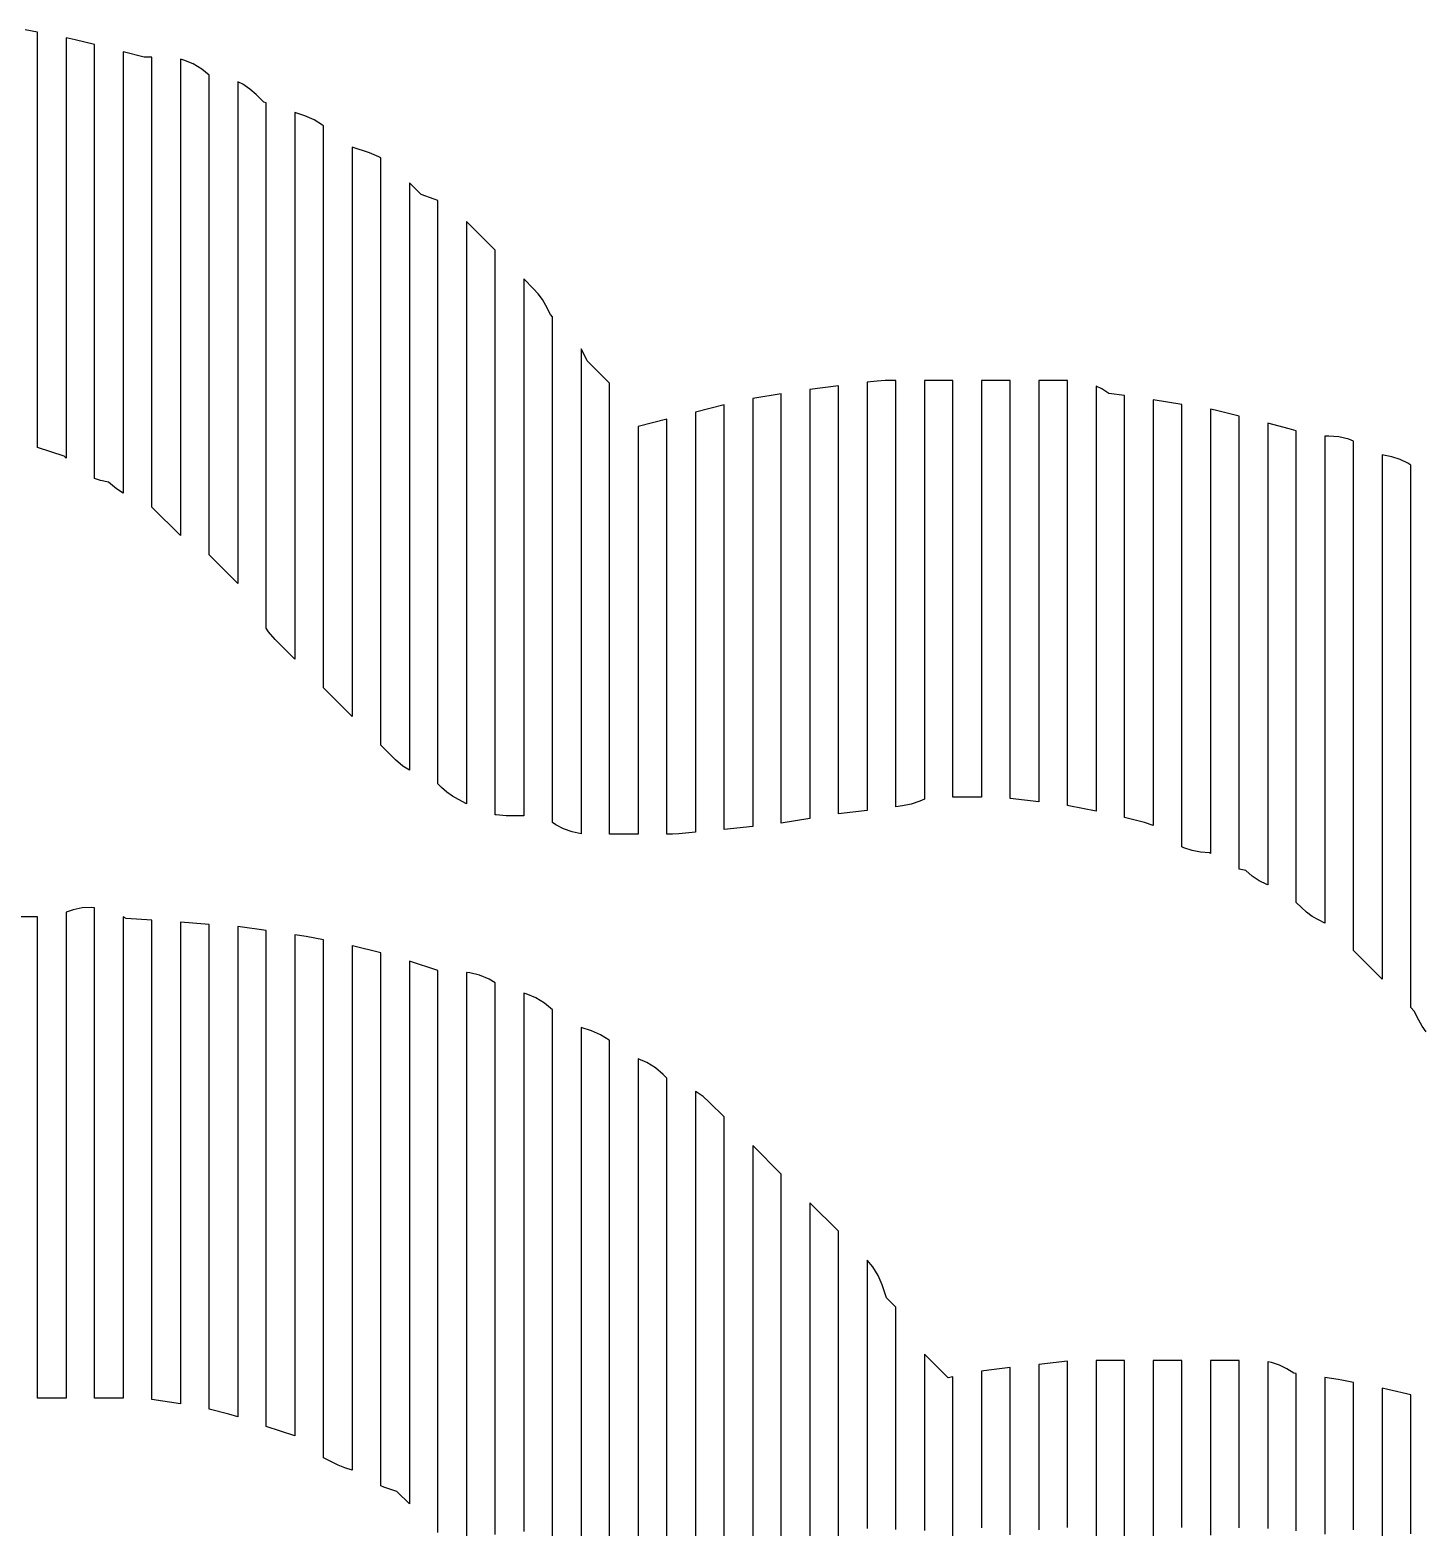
# Model space of a CAD drawing. Extents: x -6 to 1890, y -8 to 898.
# Drawn here: x 1104.5 to 1299.6, y 435.6 to 645 of the extents above; entities that cross this region are included whole.
import ezdxf

# ---------------------------------------------------------------- set-up
doc = ezdxf.new("R2010")
doc.units = 0
doc.layers.add('PECAS_2D', color=3, linetype='Continuous')

msp = doc.modelspace()

# ---------------------------------------------------------------- linework, layer by layer
at = {"layer": 'PECAS_2D'}
for points in [[(1299.742, 504.87), (1299.17, 505.663), (1298.688, 506.51), (1298.056, 507.774), (1297.578, 508.253), (1297.578, 515.966), (1297.578, 517.252), (1297.578, 518.537), (1297.578, 519.823), (1297.578, 521.109), (1297.578, 522.394), (1297.578, 523.68), (1297.578, 524.965), (1297.578, 563.534), (1297.578, 564.819), (1297.578, 566.105), (1297.578, 567.391), (1297.578, 568.676), (1297.578, 569.962), (1297.578, 571.247), (1297.578, 572.533), (1297.578, 573.819), (1297.578, 575.104), (1297.578, 576.39), (1297.578, 577.676), (1297.578, 578.961), (1297.578, 584.104), (1297.171, 584.377), (1296.091, 584.91), (1294.951, 585.296), (1293.78, 585.527), (1293.578, 585.54), (1293.578, 580.397), (1293.578, 579.111), (1293.578, 577.826), (1293.578, 576.54), (1293.578, 575.254), (1293.578, 573.968), (1293.578, 572.683), (1293.578, 571.397), (1293.578, 570.111), (1293.578, 568.825), (1293.578, 567.54), (1293.578, 566.254), (1293.578, 528.967), (1293.578, 527.681), (1293.578, 526.396), (1293.578, 525.11), (1293.578, 523.824), (1293.578, 522.539), (1293.578, 521.253), (1293.578, 519.967), (1293.578, 512.253), (1289.578, 516.253), (1289.578, 524.023), (1289.578, 525.319), (1289.578, 526.614), (1289.578, 527.909), (1289.578, 529.204), (1289.578, 530.499), (1289.578, 531.794), (1289.578, 568.059), (1289.578, 570.649), (1289.578, 571.944), (1289.578, 573.239), (1289.578, 574.534), (1289.578, 575.83), (1289.578, 577.125), (1289.578, 578.42), (1289.578, 579.715), (1289.578, 581.01), (1289.578, 582.305), (1289.578, 587.486), (1288.906, 587.759), (1287.53, 588.082), (1286.146, 588.188), (1285.578, 588.188), (1285.578, 584.333), (1285.578, 583.048), (1285.578, 581.763), (1285.578, 580.477), (1285.578, 579.192), (1285.578, 577.907), (1285.578, 576.622), (1285.578, 575.337), (1285.578, 574.052), (1285.578, 572.767), (1285.578, 571.482), (1285.578, 568.912), (1285.578, 534.215), (1285.578, 532.929), (1285.578, 531.644), (1285.578, 530.359), (1285.578, 529.074), (1285.578, 527.789), (1285.578, 526.504), (1285.578, 520.079), (1284.661, 520.537), (1283.814, 521.019), (1283.021, 521.59), (1282.296, 522.242), (1281.578, 522.96), (1281.578, 529.426), (1281.578, 530.719), (1281.578, 532.012), (1281.578, 533.305), (1281.578, 534.598), (1281.578, 535.891), (1281.578, 569.513), (1281.578, 570.806), (1281.578, 572.099), (1281.578, 573.393), (1281.578, 574.686), (1281.578, 575.979), (1281.578, 577.272), (1281.578, 578.565), (1281.578, 579.858), (1281.578, 581.151), (1281.578, 582.445), (1281.578, 583.738), (1281.578, 585.031), (1281.578, 588.91), (1280.597, 589.209), (1277.578, 589.964), (1277.578, 586.091), (1277.578, 584.8), (1277.578, 583.509), (1277.578, 582.218), (1277.578, 580.927), (1277.578, 579.636), (1277.578, 578.345), (1277.578, 577.054), (1277.578, 575.763), (1277.578, 574.472), (1277.578, 573.181), (1277.578, 571.89), (1277.578, 538.323), (1277.578, 537.032), (1277.578, 535.741), (1277.578, 534.45), (1277.578, 533.159), (1277.578, 531.868), (1277.578, 530.577), (1277.578, 525.413), (1277.449, 525.457), (1276.391, 525.986), (1275.414, 526.644), (1274.531, 527.421), (1273.578, 527.618), (1273.578, 532.789), (1273.578, 534.082), (1273.578, 535.374), (1273.578, 536.667), (1273.578, 537.96), (1273.578, 539.253), (1273.578, 541.838), (1273.578, 572.865), (1273.578, 574.158), (1273.578, 575.45), (1273.578, 576.743), (1273.578, 578.036), (1273.578, 579.329), (1273.578, 580.622), (1273.578, 581.914), (1273.578, 583.207), (1273.578, 584.5), (1273.578, 585.793), (1273.578, 587.085), (1273.578, 590.964), (1270.256, 591.794), (1269.578, 591.935), (1269.578, 588.052), (1269.578, 586.758), (1269.578, 585.464), (1269.578, 584.169), (1269.578, 582.875), (1269.578, 581.581), (1269.578, 580.286), (1269.578, 578.992), (1269.578, 577.698), (1269.578, 576.403), (1269.578, 575.109), (1269.578, 573.815), (1269.578, 541.457), (1269.578, 540.163), (1269.578, 538.868), (1269.578, 537.574), (1269.578, 536.28), (1269.578, 534.985), (1269.578, 533.691), (1269.578, 529.808), (1269.451, 529.917), (1268.171, 529.993), (1267, 530.224), (1265.859, 530.61), (1265.578, 530.749), (1265.578, 535.903), (1265.578, 537.192), (1265.578, 538.481), (1265.578, 539.769), (1265.578, 541.058), (1265.578, 542.347), (1265.578, 575.851), (1265.578, 577.14), (1265.578, 578.428), (1265.578, 579.717), (1265.578, 581.006), (1265.578, 582.294), (1265.578, 583.583), (1265.578, 584.871), (1265.578, 586.16), (1265.578, 587.449), (1265.578, 588.737), (1265.578, 592.603), (1261.578, 593.267), (1261.578, 589.385), (1261.578, 588.091), (1261.578, 586.797), (1261.578, 585.502), (1261.578, 584.208), (1261.578, 582.914), (1261.578, 581.62), (1261.578, 580.326), (1261.578, 579.032), (1261.578, 577.737), (1261.578, 576.443), (1261.578, 544.089), (1261.578, 542.795), (1261.578, 541.501), (1261.578, 540.207), (1261.578, 538.913), (1261.578, 537.619), (1261.578, 533.736), (1260.333, 534.151), (1257.578, 534.84), (1257.578, 538.688), (1257.578, 539.97), (1257.578, 541.253), (1257.578, 542.536), (1257.578, 543.818), (1257.578, 545.101), (1257.578, 575.883), (1257.578, 577.165), (1257.578, 578.448), (1257.578, 579.73), (1257.578, 581.013), (1257.578, 582.296), (1257.578, 583.578), (1257.578, 584.861), (1257.578, 586.143), (1257.578, 587.426), (1257.578, 588.708), (1257.578, 589.991), (1257.578, 593.839), (1255.372, 594.154), (1254.406, 594.779), (1253.578, 595.177), (1253.578, 590.008), (1253.578, 588.716), (1253.578, 587.423), (1253.578, 586.131), (1253.578, 584.839), (1253.578, 583.547), (1253.578, 582.254), (1253.578, 580.962), (1253.578, 579.67), (1253.578, 578.378), (1253.578, 577.085), (1253.578, 546.071), (1253.578, 544.779), (1253.578, 543.487), (1253.578, 542.195), (1253.578, 540.902), (1253.578, 539.61), (1253.578, 535.733), (1249.787, 536.492), (1249.578, 536.518), (1249.578, 540.393), (1249.578, 541.685), (1249.578, 542.977), (1249.578, 544.269), (1249.578, 545.561), (1249.578, 546.853), (1249.578, 577.857), (1249.578, 579.149), (1249.578, 580.441), (1249.578, 581.733), (1249.578, 583.025), (1249.578, 584.317), (1249.578, 585.609), (1249.578, 586.901), (1249.578, 588.192), (1249.578, 589.484), (1249.578, 590.776), (1249.578, 595.944), (1245.578, 595.944), (1245.578, 592.101), (1245.578, 590.82), (1245.578, 589.539), (1245.578, 588.258), (1245.578, 586.977), (1245.578, 585.696), (1245.578, 584.415), (1245.578, 583.134), (1245.578, 581.853), (1245.578, 580.572), (1245.578, 579.291), (1245.578, 578.01), (1245.578, 547.266), (1245.578, 545.985), (1245.578, 544.704), (1245.578, 543.423), (1245.578, 542.142), (1245.578, 540.861), (1245.578, 537.018), (1241.578, 537.518), (1241.578, 540.114), (1241.578, 541.413), (1241.578, 542.711), (1241.578, 544.01), (1241.578, 545.308), (1241.578, 546.606), (1241.578, 547.905), (1241.578, 577.767), (1241.578, 579.065), (1241.578, 580.363), (1241.578, 581.662), (1241.578, 582.96), (1241.578, 584.258), (1241.578, 585.557), (1241.578, 586.855), (1241.578, 588.154), (1241.578, 589.452), (1241.578, 590.75), (1241.578, 592.049), (1241.578, 595.944), (1237.578, 595.944), (1237.578, 592.059), (1237.578, 590.764), (1237.578, 589.469), (1237.578, 588.174), (1237.578, 586.879), (1237.578, 585.584), (1237.578, 584.289), (1237.578, 582.995), (1237.578, 581.7), (1237.578, 580.405), (1237.578, 579.11), (1237.578, 577.815), (1237.578, 548.032), (1237.578, 546.737), (1237.578, 545.442), (1237.578, 544.147), (1237.578, 542.852), (1237.578, 541.557), (1237.578, 537.673), (1233.578, 537.673), (1233.578, 541.557), (1233.578, 542.852), (1233.578, 544.147), (1233.578, 545.442), (1233.578, 546.737), (1233.578, 548.032), (1233.578, 577.815), (1233.578, 579.11), (1233.578, 580.405), (1233.578, 581.7), (1233.578, 582.995), (1233.578, 584.289), (1233.578, 585.584), (1233.578, 586.879), (1233.578, 588.174), (1233.578, 589.469), (1233.578, 590.764), (1233.578, 592.059), (1233.578, 595.944), (1229.578, 595.944), (1229.578, 590.742), (1229.578, 589.441), (1229.578, 588.141), (1229.578, 586.841), (1229.578, 585.54), (1229.578, 584.24), (1229.578, 582.939), (1229.578, 581.639), (1229.578, 580.338), (1229.578, 579.038), (1229.578, 577.737), (1229.578, 547.827), (1229.578, 546.527), (1229.578, 545.226), (1229.578, 543.926), (1229.578, 542.625), (1229.578, 541.325), (1229.578, 537.424), (1228.948, 537.103), (1227.755, 536.692), (1226.522, 536.45), (1225.578, 536.332), (1225.578, 540.22), (1225.578, 541.516), (1225.578, 542.812), (1225.578, 544.108), (1225.578, 545.404), (1225.578, 546.7), (1225.578, 577.801), (1225.578, 579.097), (1225.578, 580.393), (1225.578, 581.689), (1225.578, 582.985), (1225.578, 584.281), (1225.578, 585.576), (1225.578, 586.872), (1225.578, 588.168), (1225.578, 589.464), (1225.578, 590.76), (1225.578, 595.944), (1224.1, 595.944), (1222.972, 595.873), (1221.578, 595.699), (1221.578, 590.493), (1221.578, 589.192), (1221.578, 587.89), (1221.578, 586.589), (1221.578, 585.288), (1221.578, 583.986), (1221.578, 582.685), (1221.578, 581.383), (1221.578, 580.082), (1221.578, 578.78), (1221.578, 577.479), (1221.578, 546.244), (1221.578, 544.943), (1221.578, 543.641), (1221.578, 542.34), (1221.578, 541.038), (1221.578, 535.832), (1217.578, 535.332), (1217.578, 539.237), (1217.578, 540.538), (1217.578, 541.84), (1217.578, 543.141), (1217.578, 544.443), (1217.578, 545.744), (1217.578, 549.648), (1217.578, 576.979), (1217.578, 578.28), (1217.578, 579.582), (1217.578, 580.883), (1217.578, 582.185), (1217.578, 583.486), (1217.578, 584.788), (1217.578, 586.089), (1217.578, 587.39), (1217.578, 588.692), (1217.578, 589.993), (1217.578, 595.199), (1213.578, 594.699), (1213.578, 589.483), (1213.578, 588.179), (1213.578, 586.875), (1213.578, 585.571), (1213.578, 584.267), (1213.578, 582.963), (1213.578, 581.659), (1213.578, 580.355), (1213.578, 579.051), (1213.578, 577.747), (1213.578, 576.443), (1213.578, 545.148), (1213.578, 543.844), (1213.578, 542.54), (1213.578, 541.236), (1213.578, 539.932), (1213.578, 538.628), (1213.578, 534.716), (1209.578, 534.05), (1209.578, 537.965), (1209.578, 539.27), (1209.578, 540.575), (1209.578, 541.88), (1209.578, 543.185), (1209.578, 544.49), (1209.578, 545.795), (1209.578, 577.115), (1209.578, 578.42), (1209.578, 579.725), (1209.578, 581.03), (1209.578, 582.335), (1209.578, 583.64), (1209.578, 584.945), (1209.578, 586.25), (1209.578, 587.555), (1209.578, 588.86), (1209.578, 594.08), (1205.578, 593.413), (1205.578, 588.21), (1205.578, 586.909), (1205.578, 585.608), (1205.578, 584.308), (1205.578, 583.007), (1205.578, 581.706), (1205.578, 580.405), (1205.578, 579.104), (1205.578, 577.804), (1205.578, 576.503), (1205.578, 575.202), (1205.578, 543.984), (1205.578, 542.683), (1205.578, 541.382), (1205.578, 540.081), (1205.578, 538.781), (1205.578, 537.48), (1205.578, 533.578), (1201.578, 533.178), (1201.578, 538.339), (1201.578, 539.629), (1201.578, 540.92), (1201.578, 542.21), (1201.578, 543.5), (1201.578, 544.79), (1201.578, 574.468), (1201.578, 575.758), (1201.578, 577.048), (1201.578, 578.339), (1201.578, 580.919), (1201.578, 582.21), (1201.578, 583.5), (1201.578, 584.79), (1201.578, 586.08), (1201.578, 587.371), (1201.578, 592.532), (1197.578, 591.532), (1197.578, 586.309), (1197.578, 585.004), (1197.578, 583.698), (1197.578, 582.392), (1197.578, 581.087), (1197.578, 579.781), (1197.578, 578.475), (1197.578, 577.17), (1197.578, 575.864), (1197.578, 574.559), (1197.578, 544.529), (1197.578, 543.223), (1197.578, 541.917), (1197.578, 540.612), (1197.578, 539.306), (1197.578, 538), (1197.578, 532.778), (1195.276, 532.547), (1194.37, 532.502), (1193.578, 532.502), (1193.578, 536.371), (1193.578, 537.66), (1193.578, 538.95), (1193.578, 540.24), (1193.578, 541.529), (1193.578, 542.819), (1193.578, 572.478), (1193.578, 573.768), (1193.578, 575.057), (1193.578, 576.347), (1193.578, 577.637), (1193.578, 578.926), (1193.578, 580.216), (1193.578, 581.505), (1193.578, 582.795), (1193.578, 584.084), (1193.578, 585.374), (1193.578, 590.532), (1189.578, 589.532), (1189.578, 584.347), (1189.578, 583.051), (1189.578, 581.755), (1189.578, 580.459), (1189.578, 579.163), (1189.578, 577.867), (1189.578, 576.571), (1189.578, 575.275), (1189.578, 573.978), (1189.578, 572.682), (1189.578, 571.386), (1189.578, 542.871), (1189.578, 541.575), (1189.578, 540.279), (1189.578, 538.983), (1189.578, 537.687), (1189.578, 536.391), (1189.578, 532.502), (1185.578, 532.502), (1185.578, 536.364), (1185.578, 537.651), (1185.578, 538.939), (1185.578, 540.226), (1185.578, 541.513), (1185.578, 542.801), (1185.578, 571.121), (1185.578, 572.408), (1185.578, 573.695), (1185.578, 576.27), (1185.578, 577.557), (1185.578, 578.845), (1185.578, 580.132), (1185.578, 581.419), (1185.578, 582.706), (1185.578, 583.994), (1185.578, 585.281), (1185.578, 586.568), (1185.578, 587.856), (1185.578, 595.579), (1182.46, 598.697), (1181.828, 599.962), (1181.578, 600.401), (1181.578, 595.184), (1181.578, 593.88), (1181.578, 592.576), (1181.578, 591.271), (1181.578, 589.967), (1181.578, 588.663), (1181.578, 587.359), (1181.578, 586.054), (1181.578, 584.75), (1181.578, 583.446), (1181.578, 582.141), (1181.578, 580.837), (1181.578, 579.533), (1181.578, 578.229), (1181.578, 576.924), (1181.578, 544.318), (1181.578, 543.014), (1181.578, 541.71), (1181.578, 540.405), (1181.578, 539.101), (1181.578, 537.797), (1181.578, 532.58), (1180.319, 532.829), (1179.151, 533.238), (1178.055, 533.799), (1177.578, 534.131), (1177.578, 537.989), (1177.578, 539.275), (1177.578, 540.562), (1177.578, 541.848), (1177.578, 543.134), (1177.578, 546.993), (1177.578, 584.293), (1177.578, 586.865), (1177.578, 588.151), (1177.578, 589.438), (1177.578, 590.724), (1177.578, 592.01), (1177.578, 593.296), (1177.578, 594.582), (1177.578, 595.869), (1177.578, 597.155), (1177.578, 599.727), (1177.578, 604.872), (1177.29, 605.16), (1176.658, 606.425), (1176.176, 607.272), (1175.604, 608.065), (1174.953, 608.79), (1173.578, 610.165), (1173.578, 604.987), (1173.578, 603.692), (1173.578, 602.398), (1173.578, 601.104), (1173.578, 599.809), (1173.578, 598.515), (1173.578, 597.22), (1173.578, 595.926), (1173.578, 594.631), (1173.578, 593.337), (1173.578, 592.043), (1173.578, 589.454), (1173.578, 545.443), (1173.578, 544.149), (1173.578, 542.854), (1173.578, 541.56), (1173.578, 540.265), (1173.578, 538.971), (1173.578, 535.088), (1171.104, 535.088), (1169.705, 535.196), (1169.578, 535.226), (1169.578, 540.402), (1169.578, 541.696), (1169.578, 542.99), (1169.578, 544.284), (1169.578, 545.578), (1169.578, 546.872), (1169.578, 548.166), (1169.578, 594.753), (1169.578, 596.047), (1169.578, 597.342), (1169.578, 598.636), (1169.578, 599.93), (1169.578, 601.224), (1169.578, 602.518), (1169.578, 603.812), (1169.578, 605.106), (1169.578, 606.4), (1169.578, 607.694), (1169.578, 608.988), (1169.578, 614.165), (1165.578, 618.165), (1165.578, 612.997), (1165.578, 611.705), (1165.578, 610.413), (1165.578, 609.121), (1165.578, 607.83), (1165.578, 606.538), (1165.578, 605.246), (1165.578, 603.954), (1165.578, 602.662), (1165.578, 601.37), (1165.578, 600.078), (1165.578, 598.786), (1165.578, 549.695), (1165.578, 548.403), (1165.578, 547.111), (1165.578, 545.819), (1165.578, 544.527), (1165.578, 543.236), (1165.578, 541.944), (1165.578, 536.776), (1164.449, 537.341), (1163.602, 537.823), (1162.809, 538.394), (1162.084, 539.045), (1161.578, 539.551), (1161.578, 544.729), (1161.578, 546.024), (1161.578, 547.318), (1161.578, 548.613), (1161.578, 549.908), (1161.578, 551.202), (1161.578, 552.497), (1161.578, 602.985), (1161.578, 604.279), (1161.578, 605.574), (1161.578, 606.868), (1161.578, 608.163), (1161.578, 609.457), (1161.578, 610.752), (1161.578, 612.047), (1161.578, 613.341), (1161.578, 614.636), (1161.578, 615.93), (1161.578, 621.108), (1161.055, 621.329), (1159.215, 621.942), (1157.578, 623.579), (1157.578, 619.669), (1157.578, 618.365), (1157.578, 617.062), (1157.578, 615.758), (1157.578, 614.455), (1157.578, 613.151), (1157.578, 611.848), (1157.578, 610.544), (1157.578, 609.241), (1157.578, 607.938), (1157.578, 605.331), (1157.578, 555.798), (1157.578, 554.494), (1157.578, 553.191), (1157.578, 551.887), (1157.578, 550.584), (1157.578, 549.28), (1157.578, 547.977), (1157.578, 546.673), (1157.578, 541.46), (1156.685, 542.011), (1155.62, 542.923), (1153.578, 544.966), (1153.578, 550.179), (1153.578, 551.482), (1153.578, 552.786), (1153.578, 554.089), (1153.578, 555.392), (1153.578, 556.696), (1153.578, 557.999), (1153.578, 559.302), (1153.578, 607.525), (1153.578, 608.828), (1153.578, 610.132), (1153.578, 611.435), (1153.578, 612.738), (1153.578, 614.042), (1153.578, 615.345), (1153.578, 616.648), (1153.578, 617.952), (1153.578, 619.255), (1153.578, 620.558), (1153.578, 621.862), (1153.578, 627.075), (1153.299, 627.247), (1152.007, 627.792), (1149.578, 628.602), (1149.578, 624.748), (1149.578, 623.464), (1149.578, 622.179), (1149.578, 620.895), (1149.578, 619.61), (1149.578, 618.326), (1149.578, 617.042), (1149.578, 615.757), (1149.578, 614.473), (1149.578, 613.188), (1149.578, 611.904), (1149.578, 564.379), (1149.578, 563.095), (1149.578, 561.81), (1149.578, 560.526), (1149.578, 559.241), (1149.578, 557.957), (1149.578, 556.673), (1149.578, 555.388), (1149.578, 548.966), (1145.578, 552.966), (1145.578, 560.697), (1145.578, 561.986), (1145.578, 563.274), (1145.578, 564.563), (1145.578, 565.851), (1145.578, 567.14), (1145.578, 568.428), (1145.578, 569.717), (1145.578, 613.527), (1145.578, 614.816), (1145.578, 616.105), (1145.578, 617.393), (1145.578, 618.682), (1145.578, 619.97), (1145.578, 621.259), (1145.578, 622.547), (1145.578, 623.836), (1145.578, 626.413), (1145.578, 631.567), (1145.451, 631.676), (1144.251, 632.418), (1142.958, 632.962), (1141.578, 633.423), (1141.578, 629.535), (1141.578, 628.239), (1141.578, 625.647), (1141.578, 624.351), (1141.578, 623.056), (1141.578, 621.76), (1141.578, 620.464), (1141.578, 619.168), (1141.578, 617.872), (1141.578, 616.576), (1141.578, 615.28), (1141.578, 573.812), (1141.578, 572.516), (1141.578, 571.221), (1141.578, 569.925), (1141.578, 568.629), (1141.578, 567.333), (1141.578, 566.037), (1141.578, 564.741), (1141.578, 556.966), (1138.817, 559.727), (1137.904, 560.792), (1137.578, 561.32), (1137.578, 569.05), (1137.578, 570.339), (1137.578, 571.627), (1137.578, 572.915), (1137.578, 574.204), (1137.578, 575.492), (1137.578, 576.781), (1137.578, 578.069), (1137.578, 580.646), (1137.578, 618.007), (1137.578, 619.296), (1137.578, 620.584), (1137.578, 621.872), (1137.578, 623.161), (1137.578, 624.449), (1137.578, 625.737), (1137.578, 627.026), (1137.578, 628.314), (1137.578, 629.603), (1137.578, 630.891), (1137.578, 634.756), (1137.241, 634.868), (1136.175, 635.934), (1135.293, 636.709), (1134.302, 637.374), (1133.578, 637.731), (1133.578, 632.533), (1133.578, 631.233), (1133.578, 629.934), (1133.578, 628.634), (1133.578, 627.334), (1133.578, 626.035), (1133.578, 624.735), (1133.578, 623.435), (1133.578, 622.136), (1133.578, 620.836), (1133.578, 583.147), (1133.578, 581.847), (1133.578, 580.547), (1133.578, 579.248), (1133.578, 577.948), (1133.578, 576.648), (1133.578, 575.349), (1133.578, 574.049), (1133.578, 567.551), (1129.578, 571.551), (1129.578, 578.002), (1129.578, 579.293), (1129.578, 580.583), (1129.578, 581.873), (1129.578, 583.163), (1129.578, 584.453), (1129.578, 585.744), (1129.578, 621.871), (1129.578, 623.161), (1129.578, 624.451), (1129.578, 625.741), (1129.578, 627.031), (1129.578, 628.322), (1129.578, 629.612), (1129.578, 630.902), (1129.578, 633.483), (1129.578, 634.773), (1129.578, 638.644), (1128.565, 639.49), (1127.355, 640.22), (1126.037, 640.756), (1125.578, 640.864), (1125.578, 635.64), (1125.578, 634.334), (1125.578, 633.028), (1125.578, 631.722), (1125.578, 630.416), (1125.578, 629.11), (1125.578, 627.804), (1125.578, 626.498), (1125.578, 625.192), (1125.578, 623.886), (1125.578, 622.58), (1125.578, 588.624), (1125.578, 587.318), (1125.578, 586.012), (1125.578, 584.706), (1125.578, 583.4), (1125.578, 582.094), (1125.578, 580.788), (1125.578, 574.258), (1121.578, 578.258), (1121.578, 583.395), (1121.578, 584.68), (1121.578, 585.964), (1121.578, 587.248), (1121.578, 588.532), (1121.578, 589.816), (1121.578, 591.101), (1121.578, 624.49), (1121.578, 625.774), (1121.578, 627.059), (1121.578, 628.343), (1121.578, 629.627), (1121.578, 630.911), (1121.578, 632.195), (1121.578, 633.48), (1121.578, 636.048), (1121.578, 637.332), (1121.578, 641.185), (1120.519, 641.185), (1117.578, 641.92), (1117.578, 638.062), (1117.578, 636.776), (1117.578, 634.205), (1117.578, 632.919), (1117.578, 631.633), (1117.578, 630.347), (1117.578, 629.061), (1117.578, 627.775), (1117.578, 626.489), (1117.578, 625.203), (1117.578, 593.054), (1117.578, 591.768), (1117.578, 590.482), (1117.578, 589.196), (1117.578, 587.91), (1117.578, 586.624), (1117.578, 585.338), (1117.578, 580.194), (1116.615, 580.789), (1115.54, 581.711), (1114.401, 581.947), (1113.578, 582.232), (1113.578, 587.397), (1113.578, 588.688), (1113.578, 589.979), (1113.578, 591.271), (1113.578, 592.562), (1113.578, 593.853), (1113.578, 595.144), (1113.578, 627.425), (1113.578, 628.717), (1113.578, 630.008), (1113.578, 631.299), (1113.578, 632.59), (1113.578, 633.882), (1113.578, 635.173), (1113.578, 636.464), (1113.578, 637.755), (1113.578, 639.047), (1113.578, 642.92), (1110.843, 643.594), (1109.578, 643.846), (1109.578, 639.929), (1109.578, 638.624), (1109.578, 637.318), (1109.578, 636.012), (1109.578, 634.706), (1109.578, 633.401), (1109.578, 632.095), (1109.578, 630.789), (1109.578, 629.483), (1109.578, 628.178), (1109.578, 595.534), (1109.578, 594.228), (1109.578, 592.922), (1109.578, 591.617), (1109.578, 590.311), (1109.578, 589.005), (1109.578, 585.088), (1109.313, 585.353), (1105.578, 586.598), (1105.578, 590.468), (1105.578, 591.758), (1105.578, 593.048), (1105.578, 594.338), (1105.578, 595.628), (1105.578, 596.918), (1105.578, 627.877), (1105.578, 629.167), (1105.578, 630.457), (1105.578, 631.747), (1105.578, 633.037), (1105.578, 634.327), (1105.578, 635.617), (1105.578, 636.907), (1105.578, 639.487), (1105.578, 640.777), (1105.578, 644.646), (1103.882, 644.971)], [(1161.578, 434.85), (1161.578, 441.291), (1161.578, 442.58), (1161.578, 443.868), (1161.578, 445.156), (1161.578, 446.445), (1161.578, 447.733), (1161.578, 449.021), (1161.578, 450.309), (1161.578, 486.382), (1161.578, 487.671), (1161.578, 488.959), (1161.578, 490.247), (1161.578, 491.536), (1161.578, 492.824), (1161.578, 494.112), (1161.578, 495.401), (1161.578, 496.689), (1161.578, 497.977), (1161.578, 499.266), (1161.578, 500.554), (1161.578, 503.13), (1161.578, 504.419), (1161.578, 505.707), (1161.578, 506.995), (1161.578, 508.284), (1161.578, 509.572), (1161.578, 513.437), (1157.578, 514.77), (1157.578, 510.91), (1157.578, 509.623), (1157.578, 508.336), (1157.578, 507.05), (1157.578, 504.476), (1157.578, 503.189), (1157.578, 501.902), (1157.578, 500.616), (1157.578, 499.329), (1157.578, 498.042), (1157.578, 496.755), (1157.578, 495.469), (1157.578, 494.182), (1157.578, 492.895), (1157.578, 491.608), (1157.578, 490.321), (1157.578, 489.035), (1157.578, 451.718), (1157.578, 450.431), (1157.578, 449.144), (1157.578, 447.857), (1157.578, 446.57), (1157.578, 445.284), (1157.578, 443.997), (1157.578, 438.85), (1155.847, 440.581), (1154.007, 441.194), (1153.578, 441.375), (1153.578, 446.517), (1153.578, 447.803), (1153.578, 449.088), (1153.578, 450.374), (1153.578, 451.66), (1153.578, 452.945), (1153.578, 490.227), (1153.578, 491.513), (1153.578, 492.798), (1153.578, 494.084), (1153.578, 497.941), (1153.578, 499.226), (1153.578, 500.512), (1153.578, 501.798), (1153.578, 503.083), (1153.578, 504.369), (1153.578, 505.654), (1153.578, 506.94), (1153.578, 508.226), (1153.578, 509.511), (1153.578, 510.797), (1153.578, 512.082), (1153.578, 515.939), (1149.621, 516.918), (1149.578, 516.926), (1149.578, 513.066), (1149.578, 511.779), (1149.578, 510.492), (1149.578, 509.205), (1149.578, 507.918), (1149.578, 506.631), (1149.578, 505.344), (1149.578, 504.057), (1149.578, 502.77), (1149.578, 501.483), (1149.578, 500.196), (1149.578, 498.909), (1149.578, 497.622), (1149.578, 496.336), (1149.578, 495.049), (1149.578, 493.762), (1149.578, 492.475), (1149.578, 491.188), (1149.578, 489.901), (1149.578, 456.441), (1149.578, 455.154), (1149.578, 453.867), (1149.578, 452.58), (1149.578, 451.293), (1149.578, 450.006), (1149.578, 448.719), (1149.578, 443.571), (1148.543, 443.883), (1147.645, 444.273), (1145.578, 445.306), (1145.578, 450.479), (1145.578, 451.772), (1145.578, 453.066), (1145.578, 454.359), (1145.578, 455.652), (1145.578, 456.945), (1145.578, 490.569), (1145.578, 491.862), (1145.578, 493.155), (1145.578, 494.448), (1145.578, 495.742), (1145.578, 497.035), (1145.578, 498.328), (1145.578, 499.621), (1145.578, 500.915), (1145.578, 502.208), (1145.578, 503.501), (1145.578, 504.794), (1145.578, 506.087), (1145.578, 507.381), (1145.578, 508.674), (1145.578, 509.967), (1145.578, 511.26), (1145.578, 512.553), (1145.578, 513.847), (1145.578, 517.726), (1143.158, 518.21), (1141.578, 518.45), (1141.578, 514.556), (1141.578, 513.258), (1141.578, 511.96), (1141.578, 510.662), (1141.578, 509.364), (1141.578, 508.065), (1141.578, 506.767), (1141.578, 505.469), (1141.578, 504.171), (1141.578, 502.873), (1141.578, 501.575), (1141.578, 500.277), (1141.578, 498.979), (1141.578, 497.681), (1141.578, 496.383), (1141.578, 495.085), (1141.578, 493.786), (1141.578, 492.488), (1141.578, 458.738), (1141.578, 457.44), (1141.578, 456.142), (1141.578, 454.844), (1141.578, 453.545), (1141.578, 452.247), (1141.578, 448.353), (1137.578, 449.686), (1137.578, 453.538), (1137.578, 454.822), (1137.578, 456.106), (1137.578, 457.39), (1137.578, 458.674), (1137.578, 459.958), (1137.578, 493.342), (1137.578, 494.626), (1137.578, 495.91), (1137.578, 497.194), (1137.578, 498.478), (1137.578, 499.762), (1137.578, 501.046), (1137.578, 502.33), (1137.578, 503.614), (1137.578, 504.898), (1137.578, 506.182), (1137.578, 507.466), (1137.578, 508.75), (1137.578, 510.034), (1137.578, 511.318), (1137.578, 512.602), (1137.578, 513.886), (1137.578, 515.17), (1137.578, 519.022), (1133.578, 519.592), (1133.578, 515.71), (1133.578, 514.417), (1133.578, 513.123), (1133.578, 511.829), (1133.578, 510.535), (1133.578, 509.241), (1133.578, 507.948), (1133.578, 506.654), (1133.578, 505.36), (1133.578, 504.066), (1133.578, 502.772), (1133.578, 501.478), (1133.578, 500.185), (1133.578, 498.891), (1133.578, 497.597), (1133.578, 496.303), (1133.578, 495.009), (1133.578, 493.716), (1133.578, 461.37), (1133.578, 460.076), (1133.578, 458.783), (1133.578, 457.489), (1133.578, 456.195), (1133.578, 454.901), (1133.578, 451.02), (1132.364, 451.424), (1129.578, 452.121), (1129.578, 454.728), (1129.578, 456.031), (1129.578, 457.335), (1129.578, 458.638), (1129.578, 459.941), (1129.578, 461.245), (1129.578, 462.548), (1129.578, 495.134), (1129.578, 496.437), (1129.578, 497.741), (1129.578, 499.044), (1129.578, 500.348), (1129.578, 501.651), (1129.578, 502.955), (1129.578, 504.258), (1129.578, 505.561), (1129.578, 506.865), (1129.578, 508.168), (1129.578, 509.472), (1129.578, 510.775), (1129.578, 512.078), (1129.578, 513.382), (1129.578, 514.685), (1129.578, 515.989), (1129.578, 519.899), (1125.578, 520.185), (1125.578, 516.301), (1125.578, 515.006), (1125.578, 513.711), (1125.578, 512.417), (1125.578, 511.122), (1125.578, 509.828), (1125.578, 508.533), (1125.578, 507.238), (1125.578, 505.944), (1125.578, 504.649), (1125.578, 503.354), (1125.578, 502.06), (1125.578, 500.765), (1125.578, 499.47), (1125.578, 498.176), (1125.578, 496.881), (1125.578, 495.586), (1125.578, 461.925), (1125.578, 460.631), (1125.578, 459.336), (1125.578, 458.041), (1125.578, 456.747), (1125.578, 452.863), (1121.578, 453.434), (1121.578, 456.012), (1121.578, 457.302), (1121.578, 458.591), (1121.578, 459.88), (1121.578, 461.169), (1121.578, 463.747), (1121.578, 494.687), (1121.578, 495.976), (1121.578, 497.266), (1121.578, 498.555), (1121.578, 499.844), (1121.578, 501.133), (1121.578, 502.422), (1121.578, 503.711), (1121.578, 505.001), (1121.578, 506.29), (1121.578, 507.579), (1121.578, 508.868), (1121.578, 510.157), (1121.578, 511.446), (1121.578, 512.736), (1121.578, 514.025), (1121.578, 515.314), (1121.578, 516.603), (1121.578, 520.47), (1117.999, 520.726), (1117.578, 520.969), (1117.578, 515.79), (1117.578, 513.201), (1117.578, 511.907), (1117.578, 510.612), (1117.578, 509.318), (1117.578, 508.023), (1117.578, 506.729), (1117.578, 505.434), (1117.578, 504.14), (1117.578, 502.845), (1117.578, 501.551), (1117.578, 500.256), (1117.578, 498.962), (1117.578, 497.667), (1117.578, 496.372), (1117.578, 464.009), (1117.578, 462.715), (1117.578, 461.42), (1117.578, 460.126), (1117.578, 458.831), (1117.578, 457.537), (1117.578, 453.653), (1113.578, 453.653), (1113.578, 457.534), (1113.578, 458.828), (1113.578, 460.122), (1113.578, 461.416), (1113.578, 462.709), (1113.578, 464.003), (1113.578, 495.053), (1113.578, 496.347), (1113.578, 497.64), (1113.578, 498.934), (1113.578, 500.228), (1113.578, 501.522), (1113.578, 502.815), (1113.578, 504.109), (1113.578, 505.403), (1113.578, 506.697), (1113.578, 507.99), (1113.578, 509.284), (1113.578, 510.578), (1113.578, 511.872), (1113.578, 513.165), (1113.578, 514.459), (1113.578, 515.753), (1113.578, 522.222), (1113.166, 522.262), (1111.851, 522.2), (1110.571, 521.952), (1109.578, 521.609), (1109.578, 516.48), (1109.578, 515.198), (1109.578, 513.916), (1109.578, 512.633), (1109.578, 511.351), (1109.578, 510.069), (1109.578, 508.787), (1109.578, 507.505), (1109.578, 506.222), (1109.578, 504.94), (1109.578, 503.658), (1109.578, 502.376), (1109.578, 501.094), (1109.578, 499.812), (1109.578, 498.529), (1109.578, 497.247), (1109.578, 495.965), (1109.578, 494.683), (1109.578, 463.91), (1109.578, 462.628), (1109.578, 461.346), (1109.578, 460.064), (1109.578, 458.782), (1109.578, 457.5), (1109.578, 453.653), (1105.578, 453.653), (1105.578, 457.537), (1105.578, 458.831), (1105.578, 460.126), (1105.578, 461.421), (1105.578, 462.715), (1105.578, 464.01), (1105.578, 495.08), (1105.578, 496.375), (1105.578, 497.669), (1105.578, 498.964), (1105.578, 500.259), (1105.578, 501.553), (1105.578, 502.848), (1105.578, 504.142), (1105.578, 505.437), (1105.578, 506.732), (1105.578, 508.026), (1105.578, 509.321), (1105.578, 510.615), (1105.578, 511.91), (1105.578, 513.205), (1105.578, 514.499), (1105.578, 515.794), (1105.578, 520.972), (1102.595, 520.972)], [(1169.578, 434.566), (1169.578, 435.852), (1169.578, 437.139), (1169.578, 438.425), (1169.578, 440.997), (1169.578, 447.428), (1169.578, 483.439), (1169.578, 484.725), (1169.578, 486.011), (1169.578, 487.297), (1169.578, 488.583), (1169.578, 491.156), (1169.578, 492.442), (1169.578, 493.728), (1169.578, 495.014), (1169.578, 496.3), (1169.578, 497.586), (1169.578, 498.872), (1169.578, 500.159), (1169.578, 501.445), (1169.578, 502.731), (1169.578, 504.017), (1169.578, 505.303), (1169.578, 506.589), (1169.578, 511.734), (1168.718, 512.252), (1167.401, 512.788), (1166.025, 513.111), (1165.578, 513.145), (1165.578, 508.001), (1165.578, 506.716), (1165.578, 505.43), (1165.578, 504.144), (1165.578, 502.858), (1165.578, 501.572), (1165.578, 500.286), (1165.578, 499), (1165.578, 497.715), (1165.578, 496.429), (1165.578, 495.143), (1165.578, 493.857), (1165.578, 492.571), (1165.578, 491.285), (1165.578, 489.999), (1165.578, 488.713), (1165.578, 487.428), (1165.578, 486.142), (1165.578, 484.856), (1165.578, 447.566), (1165.578, 444.994), (1165.578, 443.708), (1165.578, 442.422), (1165.578, 441.137), (1165.578, 439.851), (1165.578, 438.565), (1165.578, 437.279), (1165.578, 430.85)], [(1177.578, 433.362), (1177.578, 478.357), (1177.578, 479.643), (1177.578, 480.929), (1177.578, 482.214), (1177.578, 483.5), (1177.578, 486.071), (1177.578, 487.357), (1177.578, 489.928), (1177.578, 491.213), (1177.578, 492.499), (1177.578, 493.785), (1177.578, 495.07), (1177.578, 496.356), (1177.578, 497.641), (1177.578, 498.927), (1177.578, 500.213), (1177.578, 501.498), (1177.578, 502.784), (1177.578, 507.926), (1176.467, 508.883), (1175.243, 509.635), (1173.907, 510.189), (1173.578, 510.267), (1173.578, 505.077), (1173.578, 503.78), (1173.578, 502.482), (1173.578, 501.185), (1173.578, 499.887), (1173.578, 498.59), (1173.578, 497.292), (1173.578, 495.995), (1173.578, 494.697), (1173.578, 493.399), (1173.578, 492.102), (1173.578, 490.804), (1173.578, 489.507), (1173.578, 488.209), (1173.578, 486.912), (1173.578, 485.614), (1173.578, 484.317), (1173.578, 483.019), (1173.578, 481.722), (1173.578, 480.424), (1173.578, 437.606), (1173.578, 436.309), (1173.578, 435.011)], [(1185.578, 422.439), (1185.578, 472.718), (1185.578, 474.007), (1185.578, 475.297), (1185.578, 476.586), (1185.578, 477.875), (1185.578, 479.164), (1185.578, 481.743), (1185.578, 483.032), (1185.578, 484.321), (1185.578, 485.61), (1185.578, 486.9), (1185.578, 488.189), (1185.578, 489.478), (1185.578, 490.767), (1185.578, 492.056), (1185.578, 493.346), (1185.578, 494.635), (1185.578, 495.924), (1185.578, 497.213), (1185.578, 498.503), (1185.578, 503.659), (1185.521, 503.708), (1184.322, 504.449), (1183.029, 504.994), (1181.578, 505.478), (1181.578, 500.299), (1181.578, 499.005), (1181.578, 497.71), (1181.578, 496.416), (1181.578, 495.121), (1181.578, 493.827), (1181.578, 491.237), (1181.578, 489.943), (1181.578, 488.648), (1181.578, 487.354), (1181.578, 486.059), (1181.578, 483.47), (1181.578, 482.175), (1181.578, 480.881), (1181.578, 479.586), (1181.578, 478.292), (1181.578, 476.997), (1181.578, 475.703), (1181.578, 429.098)], [(1193.578, 411.882), (1193.578, 466.11), (1193.578, 467.402), (1193.578, 468.693), (1193.578, 469.984), (1193.578, 471.275), (1193.578, 472.566), (1193.578, 473.857), (1193.578, 476.44), (1193.578, 479.022), (1193.578, 480.313), (1193.578, 481.604), (1193.578, 482.895), (1193.578, 484.187), (1193.578, 485.478), (1193.578, 486.769), (1193.578, 488.06), (1193.578, 489.351), (1193.578, 490.642), (1193.578, 491.934), (1193.578, 493.225), (1193.578, 498.389), (1193.049, 498.918), (1191.984, 499.83), (1190.785, 500.572), (1189.578, 501.08), (1189.578, 495.916), (1189.578, 494.625), (1189.578, 493.335), (1189.578, 492.044), (1189.578, 490.753), (1189.578, 489.462), (1189.578, 488.171), (1189.578, 486.88), (1189.578, 485.589), (1189.578, 484.298), (1189.578, 483.007), (1189.578, 481.716), (1189.578, 480.425), (1189.578, 479.134), (1189.578, 476.553), (1189.578, 475.262), (1189.578, 473.971), (1189.578, 472.68), (1189.578, 471.389), (1189.578, 470.098), (1189.578, 417.17)], [(1201.578, 405.085), (1201.578, 459.37), (1201.578, 460.662), (1201.578, 461.955), (1201.578, 463.247), (1201.578, 464.54), (1201.578, 467.125), (1201.578, 469.71), (1201.578, 471.002), (1201.578, 472.295), (1201.578, 473.587), (1201.578, 474.88), (1201.578, 476.172), (1201.578, 477.465), (1201.578, 478.757), (1201.578, 480.05), (1201.578, 481.342), (1201.578, 482.635), (1201.578, 483.927), (1201.578, 485.22), (1201.578, 486.512), (1201.578, 492.975), (1199.513, 495.04), (1198.639, 495.808), (1197.662, 496.466), (1197.578, 496.508), (1197.578, 490.072), (1197.578, 488.785), (1197.578, 487.498), (1197.578, 486.211), (1197.578, 484.923), (1197.578, 483.636), (1197.578, 482.349), (1197.578, 481.062), (1197.578, 479.775), (1197.578, 478.487), (1197.578, 477.2), (1197.578, 475.913), (1197.578, 474.626), (1197.578, 473.339), (1197.578, 470.764), (1197.578, 469.477), (1197.578, 468.19), (1197.578, 466.903), (1197.578, 465.615), (1197.578, 464.328), (1197.578, 463.041), (1197.578, 408.978)], [(1209.578, 407.559), (1209.578, 450.138), (1209.578, 451.428), (1209.578, 452.718), (1209.578, 454.008), (1209.578, 455.299), (1209.578, 456.589), (1209.578, 457.879), (1209.578, 460.46), (1209.578, 461.75), (1209.578, 464.33), (1209.578, 465.621), (1209.578, 466.911), (1209.578, 468.201), (1209.578, 469.491), (1209.578, 470.782), (1209.578, 472.072), (1209.578, 473.362), (1209.578, 474.652), (1209.578, 475.943), (1209.578, 477.233), (1209.578, 478.523), (1209.578, 484.975), (1205.578, 488.975), (1205.578, 482.517), (1205.578, 481.226), (1205.578, 479.935), (1205.578, 478.643), (1205.578, 477.352), (1205.578, 476.06), (1205.578, 474.769), (1205.578, 473.478), (1205.578, 472.186), (1205.578, 470.895), (1205.578, 469.603), (1205.578, 468.312), (1205.578, 467.021), (1205.578, 465.729), (1205.578, 464.438), (1205.578, 463.146), (1205.578, 460.564), (1205.578, 459.272), (1205.578, 457.981), (1205.578, 456.689), (1205.578, 455.398), (1205.578, 403.742)], [(1217.578, 400.768), (1217.578, 438.226), (1217.578, 439.517), (1217.578, 440.809), (1217.578, 442.1), (1217.578, 443.392), (1217.578, 444.684), (1217.578, 447.267), (1217.578, 449.85), (1217.578, 451.142), (1217.578, 453.725), (1217.578, 455.017), (1217.578, 457.6), (1217.578, 458.892), (1217.578, 460.183), (1217.578, 461.475), (1217.578, 462.767), (1217.578, 464.058), (1217.578, 465.35), (1217.578, 466.641), (1217.578, 467.933), (1217.578, 469.225), (1217.578, 476.975), (1213.578, 480.975), (1213.578, 474.47), (1213.578, 473.169), (1213.578, 471.868), (1213.578, 470.567), (1213.578, 469.267), (1213.578, 467.966), (1213.578, 466.665), (1213.578, 465.364), (1213.578, 464.063), (1213.578, 462.762), (1213.578, 461.461), (1213.578, 460.16), (1213.578, 457.559), (1213.578, 456.258), (1213.578, 453.656), (1213.578, 452.355), (1213.578, 451.054), (1213.578, 449.753), (1213.578, 448.452), (1213.578, 447.152), (1213.578, 445.851), (1213.578, 444.55), (1213.578, 400.32)], [(1225.578, 435.28), (1225.578, 436.576), (1225.578, 443.057), (1225.578, 445.65), (1225.578, 448.242), (1225.578, 449.538), (1225.578, 450.835), (1225.578, 452.131), (1225.578, 453.427), (1225.578, 454.723), (1225.578, 456.019), (1225.578, 457.316), (1225.578, 466.389), (1224.299, 467.669), (1223.685, 469.509), (1223.141, 470.801), (1222.399, 472.001), (1221.578, 472.959), (1221.578, 463.901), (1221.578, 462.607), (1221.578, 461.314), (1221.578, 460.02), (1221.578, 458.726), (1221.578, 457.432), (1221.578, 456.138), (1221.578, 454.844), (1221.578, 453.55), (1221.578, 452.256), (1221.578, 450.962), (1221.578, 449.668), (1221.578, 447.08), (1221.578, 444.492), (1221.578, 443.198), (1221.578, 440.61), (1221.578, 438.022), (1221.578, 436.728), (1221.578, 435.434)], [(1233.578, 433.356), (1233.578, 435.94), (1233.578, 437.232), (1233.578, 438.523), (1233.578, 439.815), (1233.578, 441.107), (1233.578, 442.399), (1233.578, 443.69), (1233.578, 444.982), (1233.578, 446.274), (1233.578, 447.566), (1233.578, 448.857), (1233.578, 450.149), (1233.578, 456.608), (1232.908, 456.474), (1229.578, 459.804), (1229.578, 450.714), (1229.578, 449.415), (1229.578, 448.117), (1229.578, 446.818), (1229.578, 445.519), (1229.578, 444.221), (1229.578, 437.728), (1229.578, 435.13)], [(1249.578, 435.539), (1249.578, 438.124), (1249.578, 439.416), (1249.578, 442), (1249.578, 443.292), (1249.578, 444.584), (1249.578, 445.876), (1249.578, 447.169), (1249.578, 448.461), (1249.578, 449.753), (1249.578, 451.045), (1249.578, 452.337), (1249.578, 453.629), (1249.578, 458.798), (1245.578, 458.353), (1245.578, 451.934), (1245.578, 450.65), (1245.578, 449.366), (1245.578, 448.082), (1245.578, 446.798), (1245.578, 445.514), (1245.578, 444.23), (1245.578, 442.946), (1245.578, 441.662), (1245.578, 440.378), (1245.578, 439.095), (1245.578, 436.527), (1245.578, 435.243)], [(1257.578, 434.331), (1257.578, 435.625), (1257.578, 436.92), (1257.578, 439.509), (1257.578, 442.098), (1257.578, 443.393), (1257.578, 444.687), (1257.578, 445.982), (1257.578, 447.276), (1257.578, 448.571), (1257.578, 449.865), (1257.578, 451.16), (1257.578, 452.454), (1257.578, 453.749), (1257.578, 458.927), (1253.578, 458.927), (1253.578, 453.749), (1253.578, 452.454), (1253.578, 451.16), (1253.578, 449.865), (1253.578, 448.571), (1253.578, 447.276), (1253.578, 445.982), (1253.578, 444.687), (1253.578, 443.393), (1253.578, 440.804), (1253.578, 439.509), (1253.578, 436.92), (1253.578, 435.625), (1253.578, 434.331)], [(1265.578, 435.577), (1265.578, 438.172), (1265.578, 439.469), (1265.578, 442.063), (1265.578, 443.361), (1265.578, 444.658), (1265.578, 445.955), (1265.578, 447.252), (1265.578, 448.549), (1265.578, 449.847), (1265.578, 451.144), (1265.578, 452.441), (1265.578, 453.738), (1265.578, 458.927), (1261.578, 458.927), (1261.578, 453.749), (1261.578, 452.454), (1261.578, 451.16), (1261.578, 449.865), (1261.578, 448.571), (1261.578, 447.276), (1261.578, 445.982), (1261.578, 444.687), (1261.578, 443.393), (1261.578, 442.098), (1261.578, 439.509), (1261.578, 436.92), (1261.578, 435.625), (1261.578, 434.331)], [(1273.578, 435.505), (1273.578, 438.108), (1273.578, 439.409), (1273.578, 440.71), (1273.578, 442.011), (1273.578, 443.312), (1273.578, 444.614), (1273.578, 445.915), (1273.578, 447.216), (1273.578, 448.517), (1273.578, 449.818), (1273.578, 451.12), (1273.578, 452.421), (1273.578, 453.722), (1273.578, 458.927), (1269.578, 458.927), (1269.578, 453.784), (1269.578, 452.498), (1269.578, 451.213), (1269.578, 449.927), (1269.578, 448.641), (1269.578, 447.355), (1269.578, 446.07), (1269.578, 444.784), (1269.578, 443.498), (1269.578, 442.212), (1269.578, 439.641), (1269.578, 437.069), (1269.578, 435.784), (1269.578, 434.498)], [(1281.578, 435.097), (1281.578, 437.684), (1281.578, 438.978), (1281.578, 440.271), (1281.578, 441.565), (1281.578, 442.858), (1281.578, 444.152), (1281.578, 445.445), (1281.578, 446.739), (1281.578, 448.032), (1281.578, 449.326), (1281.578, 450.619), (1281.578, 451.913), (1281.578, 453.206), (1281.578, 457.087), (1281.224, 457.137), (1280.258, 457.763), (1279.208, 458.267), (1278.097, 458.633), (1277.578, 458.734), (1277.578, 453.554), (1277.578, 452.259), (1277.578, 450.964), (1277.578, 449.669), (1277.578, 448.374), (1277.578, 447.079), (1277.578, 445.784), (1277.578, 444.489), (1277.578, 443.194), (1277.578, 441.899), (1277.578, 440.604), (1277.578, 439.309), (1277.578, 436.719), (1277.578, 435.424)], [(1241.578, 434.527), (1241.578, 435.826), (1241.578, 438.424), (1241.578, 439.723), (1241.578, 441.022), (1241.578, 442.321), (1241.578, 443.62), (1241.578, 444.919), (1241.578, 446.218), (1241.578, 447.517), (1241.578, 448.816), (1241.578, 450.115), (1241.578, 451.414), (1241.578, 457.909), (1238.607, 457.579), (1237.578, 457.408), (1237.578, 450.973), (1237.578, 449.686), (1237.578, 448.399), (1237.578, 447.112), (1237.578, 445.825), (1237.578, 444.538), (1237.578, 443.251), (1237.578, 441.964), (1237.578, 440.677), (1237.578, 439.39), (1237.578, 438.103), (1237.578, 435.529)], [(1289.578, 435.213), (1289.578, 437.79), (1289.578, 439.079), (1289.578, 440.368), (1289.578, 441.657), (1289.578, 442.946), (1289.578, 444.235), (1289.578, 445.524), (1289.578, 446.813), (1289.578, 448.102), (1289.578, 449.391), (1289.578, 450.68), (1289.578, 451.969), (1289.578, 455.836), (1287.93, 456.165), (1287.433, 456.25), (1285.578, 456.515), (1285.578, 452.653), (1285.578, 451.366), (1285.578, 450.078), (1285.578, 448.791), (1285.578, 447.504), (1285.578, 446.216), (1285.578, 444.929), (1285.578, 443.642), (1285.578, 441.067), (1285.578, 439.78), (1285.578, 438.492), (1285.578, 437.205), (1285.578, 434.63)], [(1297.578, 434.668), (1297.578, 435.962), (1297.578, 438.552), (1297.578, 439.846), (1297.578, 441.141), (1297.578, 442.435), (1297.578, 443.73), (1297.578, 445.025), (1297.578, 446.319), (1297.578, 448.908), (1297.578, 454.087), (1294.394, 454.872), (1293.578, 455.036), (1293.578, 451.175), (1293.578, 449.888), (1293.578, 448.601), (1293.578, 447.314), (1293.578, 446.027), (1293.578, 444.74), (1293.578, 443.453), (1293.578, 442.166), (1293.578, 440.88), (1293.578, 439.593), (1293.578, 438.306), (1293.578, 435.732), (1293.578, 433.158)]]:
    msp.add_lwpolyline(points, dxfattribs=at)

doc.saveas('drawing.dxf')
